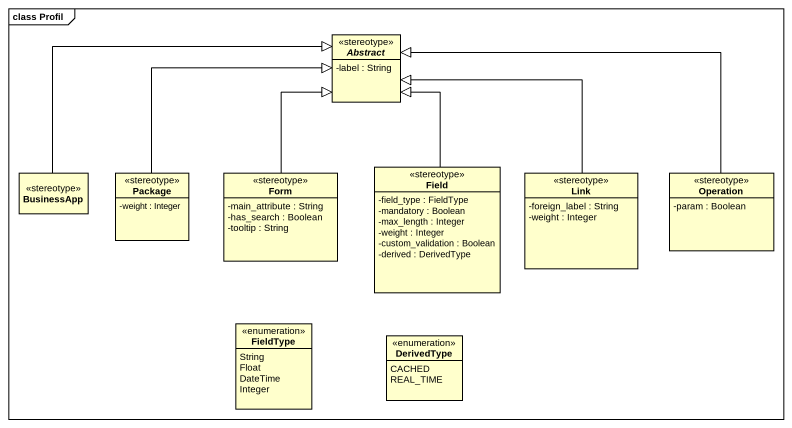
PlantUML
@startuml
mainframe class Profil
hide circle
hide empty members
skinparam classAttributeIconSize 0
abstract class "Abstract" as Abstract_ <<stereotype>> {
  -label : String
}
class BusinessApp <<stereotype>>
class "Package" as Package_ <<stereotype>> {
  -weight : Integer
}
class Form <<stereotype>> {
  -main_attribute : String
  -has_search : Boolean
  -tooltip : String
}
class Field <<stereotype>> {
  -field_type : FieldType
  -mandatory : Boolean
  -max_length : Integer
  -weight : Integer
  -custom_validation : Boolean
  -derived : DerivedType
}
class Link <<stereotype>> {
  -foreign_label : String
  -weight : Integer
}
class Operation <<stereotype>> {
  -param : Boolean
}
enum FieldType {
  String
  Float
  DateTime
  Integer
}
enum DerivedType {
  CACHED
  REAL_TIME
}
BusinessApp -right-|> Abstract_
Package_ -up-|> Abstract_
Form -up-|> Abstract_
Field -up-|> Abstract_
Link -up-|> Abstract_
Operation -left-|> Abstract_
@enduml
